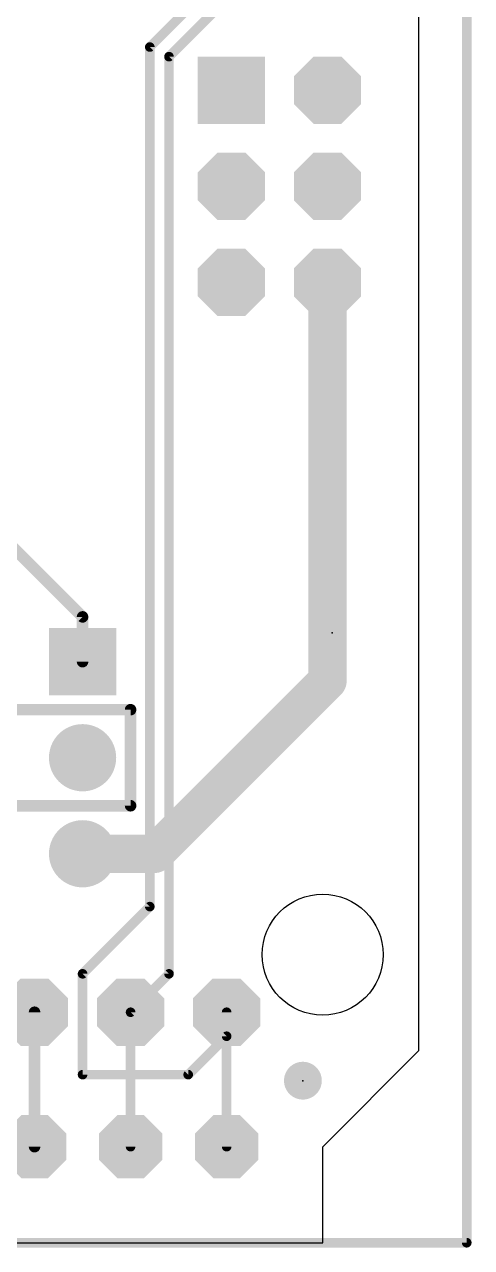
# Model space of a CAD drawing. Extents: x -0.8 to 70, y -0.1 to 53.3.
# Drawn here: x 58.15 to 69.98, y -0.13 to 32.22 of the extents above; entities that cross this region are included whole.
import ezdxf

# ---------------------------------------------------------------- set-up
doc = ezdxf.new("R2010")
doc.units = 0
for name, color, linetype in [('1', 12, 'CONTINUOUS'), ('16', 132, 'CONTINUOUS'), ('17', 110, 'CONTINUOUS'), ('20', 53, 'CONTINUOUS'), ('23', 53, 'CONTINUOUS')]:
    doc.layers.add(name, color=color, linetype=linetype)

# ---------------------------------------------------------------- blocks, each defined once
blk = doc.blocks.new('PIE')
at = {"const_width": 0.5}
blk.add_lwpolyline([(0, -0.25, 1), (0, 0.25, 1), (0, -0.25)], format="xyb", dxfattribs=at)
blk = doc.blocks.new('SQUAREP')
blk.add_solid([(-0.5, -0.5), (0.5, -0.5), (-0.5, 0.5), (0.5, 0.5)])
blk = doc.blocks.new('ROUNDP')
at = {"const_width": 0.5}
blk.add_lwpolyline([(0, -0.25, 1), (0, 0.25, 1), (0, -0.25)], format="xyb", dxfattribs=at)
blk = doc.blocks.new('OCTAGONP')
at = {"const_width": 0.5}
blk.add_lwpolyline([(-0.25, -0.1036), (-0.25, 0.1036), (-0.1036, 0.25), (0.1036, 0.25), (0.25, 0.1036), (0.25, -0.1036), (0.1036, -0.25), (-0.1036, -0.25), (-0.25, -0.1036), (-0.25, 0.1036)], dxfattribs=at)

msp = doc.modelspace()

# ---------------------------------------------------------------- linework, layer by layer
at = {"layer": '1'}
for points, const_width in [([(66.167, 25.4), (66.167, 14.859)], 1.016), ([(59.69, 16.552), (57.053, 19.189)], 0.3048), ([(59.69, 15.367), (59.69, 16.552)], 0.3048), ([(66.167, 14.859), (61.595, 10.287)], 1.016), ([(61.595, 10.287), (59.69, 10.287)], 1.016), ([(60.96, 2.54), (60.96, 6.096)], 0.254), ([(63.5, 2.54), (63.5, 6.096)], 0.254)]:
    msp.add_lwpolyline(points, dxfattribs=dict(at, const_width=const_width))
for points, const_width in [([(66.421, 25.4, 1), (65.913, 25.4)], 0.508), ([(59.7662, 16.552, 1), (59.6138, 16.552)], 0.1524), ([(59.6361, 16.4981, 1), (59.7439, 16.6059)], 0.1524), ([(59.6138, 15.367, 1), (59.7662, 15.367)], 0.1524), ([(66.3466, 14.6794, 1), (65.9874, 15.0386)], 0.508), ([(65.913, 14.859, 1), (66.421, 14.859)], 0.508), ([(59.69, 10.541, 1), (59.69, 10.033)], 0.508), ([(61.4154, 10.4666, 1), (61.7746, 10.1074)], 0.508), ([(61.595, 10.033, 1), (61.595, 10.541)], 0.508), ([(61.0235, 6.096, 1), (60.8965, 6.096)], 0.127), ([(63.5635, 6.096, 1), (63.4365, 6.096)], 0.127), ([(60.8965, 2.54, 1), (61.0235, 2.54)], 0.127), ([(63.4365, 2.54, 1), (63.5635, 2.54)], 0.127)]:
    msp.add_lwpolyline(points, format="xyb", dxfattribs=dict(at, const_width=const_width))
at = {"layer": '16'}
for points, const_width in [([(69.85, 0), (69.85, 53.086)], 0.254), ([(62.992, 33.147), (61.468, 31.623)], 0.254), ([(63.5, 32.893), (61.976, 31.369)], 0.254), ([(61.468, 31.623), (61.468, 8.89)], 0.254), ([(61.976, 31.369), (61.976, 7.112)], 0.254), ([(60.96, 14.097), (10.16, 14.097)], 0.3048), ([(60.96, 11.557), (60.96, 14.097)], 0.3048), ([(10.16, 11.557), (60.96, 11.557)], 0.3048), ([(61.468, 8.89), (59.69, 7.112)], 0.254), ([(59.69, 7.112), (59.69, 4.445)], 0.254), ([(61.976, 7.112), (60.96, 6.096)], 0.254), ([(58.42, 2.54), (58.42, 6.096)], 0.3048), ([(63.5, 5.461), (63.5, 6.096)], 0.254), ([(62.484, 4.445), (63.5, 5.461)], 0.254), ([(59.69, 4.445), (62.484, 4.445)], 0.254), ([(0, 0), (69.85, 0)], 0.254)]:
    msp.add_lwpolyline(points, dxfattribs=dict(at, const_width=const_width))
for points, const_width in [([(61.5315, 31.623, 1), (61.4045, 31.623)], 0.127), ([(61.4231, 31.6679, 1), (61.5129, 31.5781)], 0.127), ([(62.0395, 31.369, 1), (61.9125, 31.369)], 0.127), ([(61.9311, 31.4139, 1), (62.0209, 31.3241)], 0.127), ([(61.0362, 14.097, 1), (60.8838, 14.097)], 0.1524), ([(60.96, 14.0208, 1), (60.96, 14.1732)], 0.1524), ([(60.96, 11.4808, 1), (60.96, 11.6332)], 0.1524), ([(60.8838, 11.557, 1), (61.0362, 11.557)], 0.1524), ([(61.4045, 8.89, 1), (61.5315, 8.89)], 0.127), ([(61.5129, 8.8451, 1), (61.4231, 8.9349)], 0.127), ([(59.7535, 7.112, 1), (59.6265, 7.112)], 0.127), ([(59.6451, 7.1569, 1), (59.7349, 7.0671)], 0.127), ([(61.9125, 7.112, 1), (62.0395, 7.112)], 0.127), ([(62.0209, 7.0671, 1), (61.9311, 7.1569)], 0.127), ([(58.4962, 6.096, 1), (58.3438, 6.096)], 0.1524), ([(60.9151, 6.1409, 1), (61.0049, 6.0511)], 0.127), ([(63.5635, 6.096, 1), (63.4365, 6.096)], 0.127), ([(63.4365, 5.461, 1), (63.5635, 5.461)], 0.127), ([(63.5449, 5.4161, 1), (63.4551, 5.5059)], 0.127), ([(59.69, 4.5085, 1), (59.69, 4.3815)], 0.127), ([(62.4391, 4.4899, 1), (62.5289, 4.4001)], 0.127), ([(62.484, 4.3815, 1), (62.484, 4.5085)], 0.127), ([(59.6265, 4.445, 1), (59.7535, 4.445)], 0.127), ([(58.3438, 2.54, 1), (58.4962, 2.54)], 0.1524), ([(69.7865, 0, 1), (69.9135, 0)], 0.127), ([(69.85, -0.0635, 1), (69.85, 0.0635)], 0.127)]:
    msp.add_lwpolyline(points, format="xyb", dxfattribs=dict(at, const_width=const_width))
at = {"layer": '20'}
for p, q in [((68.58, 5.08), (68.58, 37.846)), ((66.04, 2.54), (68.58, 5.08)), ((66.04, 0), (66.04, 2.54)), ((0, 0), (66.04, 0))]:
    msp.add_line(p, q, dxfattribs=at)
msp.add_circle((66.04, 7.62), 1.6, dxfattribs=at)
at = {"layer": '23'}
for p in [(66.294, 16.129), (65.517, 4.286)]:
    msp.add_point(p, dxfattribs=at)

# ---------------------------------------------------------------- block references
at = {"layer": '1'}
msp.add_blockref('PIE', (65.517, 4.286), dxfattribs=at)
at = {"layer": '17'}
for name, p, xscale, yscale in [('SQUAREP', (63.627, 30.48), 1.778, 1.778), ('SQUAREP', (63.627, 30.48), 1.778, 1.778), ('OCTAGONP', (66.167, 30.48), 1.778, 1.778), ('OCTAGONP', (66.167, 30.48), 1.778, 1.778), ('OCTAGONP', (63.627, 27.94), 1.778, 1.778), ('OCTAGONP', (63.627, 27.94), 1.778, 1.778), ('OCTAGONP', (66.167, 27.94), 1.778, 1.778), ('OCTAGONP', (66.167, 27.94), 1.778, 1.778), ('OCTAGONP', (63.627, 25.4), 1.778, 1.778), ('OCTAGONP', (63.627, 25.4), 1.778, 1.778), ('OCTAGONP', (66.167, 25.4), 1.778, 1.778), ('OCTAGONP', (66.167, 25.4), 1.778, 1.778), ('OCTAGONP', (58.42, 2.54), 1.6764, 1.6764), ('OCTAGONP', (58.42, 2.54), 1.6764, 1.6764), ('OCTAGONP', (60.96, 2.54), 1.6764, 1.6764), ('OCTAGONP', (60.96, 2.54), 1.6764, 1.6764), ('OCTAGONP', (63.5, 2.54), 1.6764, 1.6764), ('OCTAGONP', (63.5, 2.54), 1.6764, 1.6764)]:
    msp.add_blockref(name, p, dxfattribs=dict(at, xscale=xscale, yscale=yscale))
at = {"layer": '17', "xscale": 1.778, "yscale": 1.778}
for name, p, rotation in [('SQUAREP', (59.69, 15.367), 180), ('SQUAREP', (59.69, 15.367), 180), ('ROUNDP', (59.69, 12.827), 180), ('ROUNDP', (59.69, 12.827), 180), ('ROUNDP', (59.69, 10.287), 180), ('ROUNDP', (59.69, 10.287), 180), ('OCTAGONP', (58.42, 6.096), 270), ('OCTAGONP', (58.42, 6.096), 270), ('OCTAGONP', (60.96, 6.096), 270), ('OCTAGONP', (60.96, 6.096), 270), ('OCTAGONP', (63.5, 6.096), 270), ('OCTAGONP', (63.5, 6.096), 270)]:
    msp.add_blockref(name, p, dxfattribs=dict(at, rotation=rotation))

doc.saveas('drawing.dxf')
